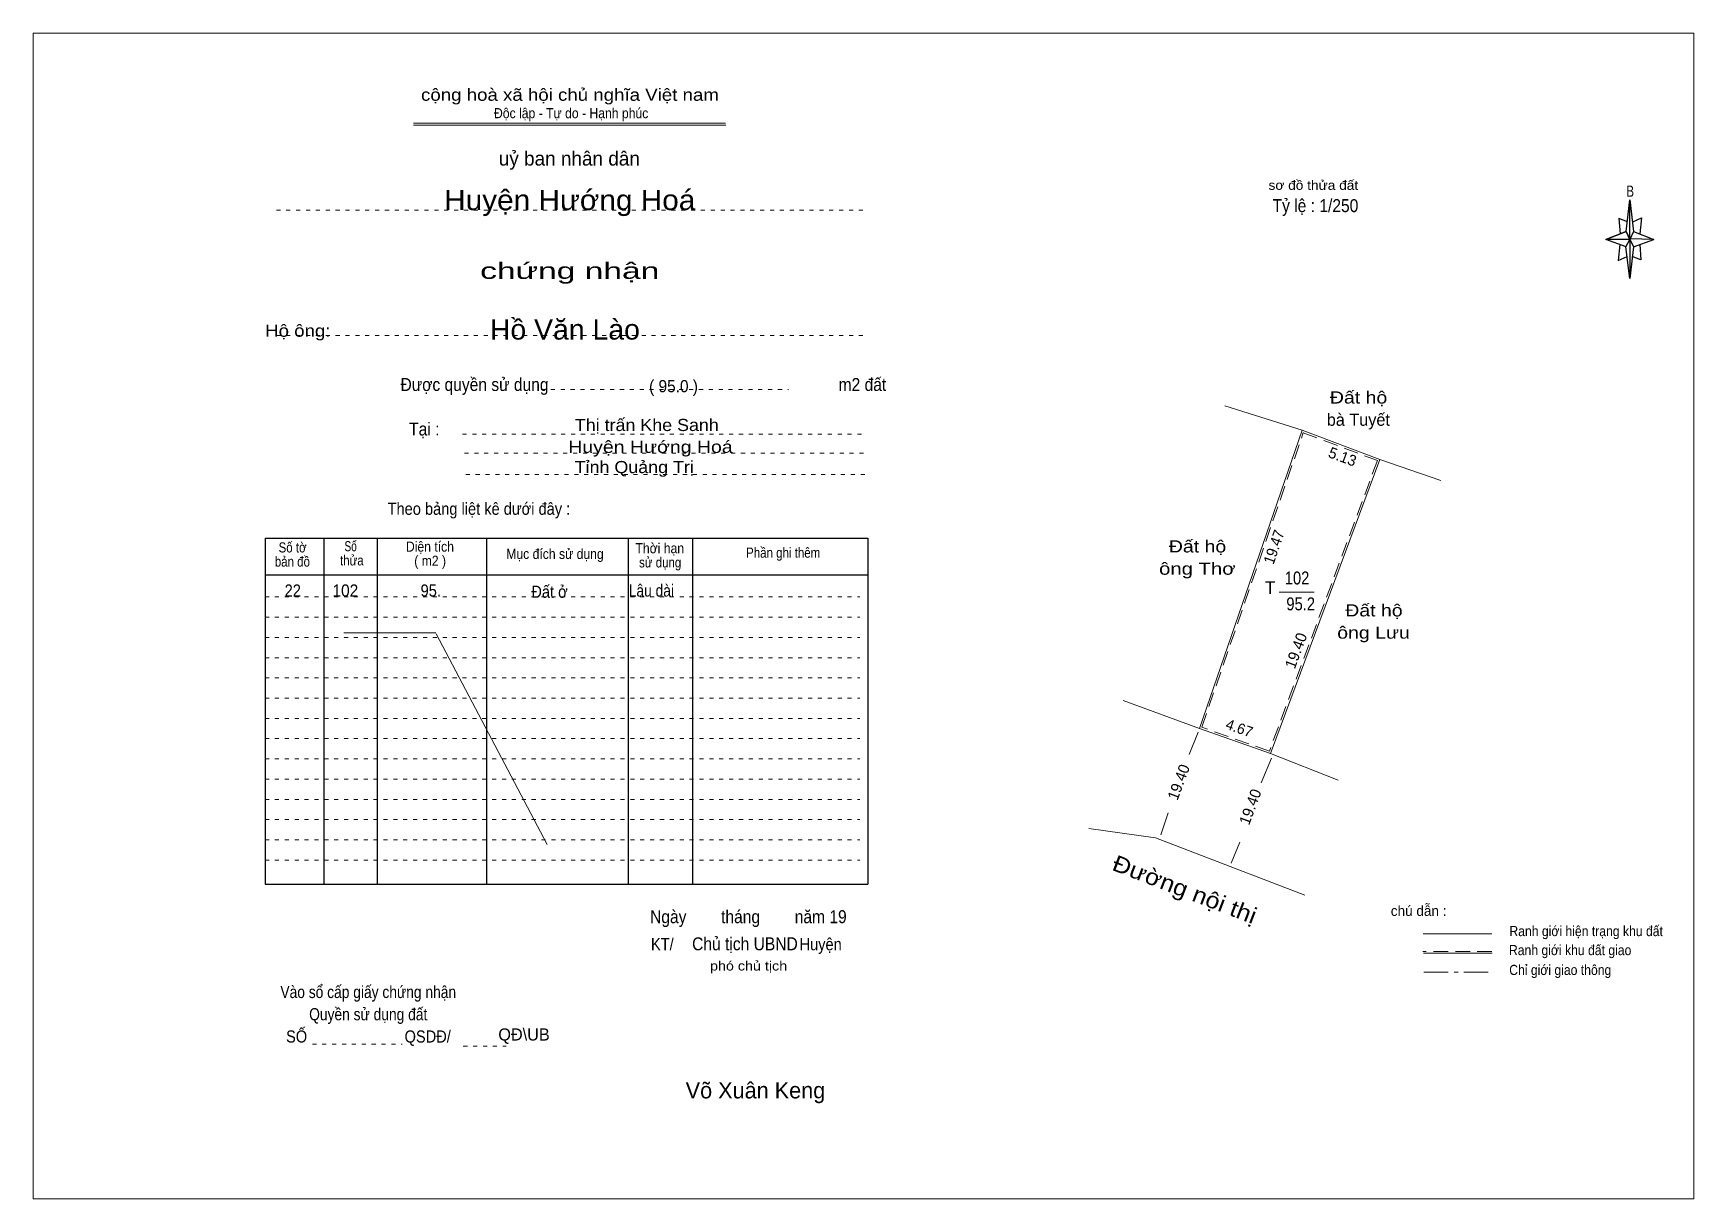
# Model space of a CAD drawing. Header units: centimetres. Extents: x -0.5 to 40.5, y 0 to 28.8.
import ezdxf
from ezdxf.enums import TextEntityAlignment as Align

# ---------------------------------------------------------------- set-up
doc = ezdxf.new("R2010")
doc.units = ezdxf.units.CM
doc.header["$LTSCALE"] = 0.12
for name, pattern in [('DOT_DASHED', [7.7, 5, -1.2, 0.3, -1.2]), ('DOTTED', [1.5, 0.3, -1.2]), ('MEDIUM_DASHED', [4.5, 3, -1.5])]:
    doc.linetypes.add(name, pattern=pattern)
for name, color, linetype, lineweight in [('1', 7, 'DOTTED', 13), ('10', 7, 'Continuous', 13), ('33', 7, 'Continuous', 13), ('50', 7, 'Continuous', 25)]:
    doc.layers.add(name, color=color, linetype=linetype, lineweight=lineweight)
doc.layers.add('34', color=7, linetype='Continuous')
doc.layers.add('51', color=7, linetype='Continuous')

msp = doc.modelspace()

# ---------------------------------------------------------------- linework, layer by layer
at = {"layer": '1', "linetype": 'Continuous'}
for p, q in [((8.91, 26.55), (16.62, 26.55)), ((8.91, 26.5), (16.63, 26.5)), ((28.3, 11.5), (28.08, 10.95)), ((30.11, 10.86), (29.86, 10.25)), ((27.38, 8.96), (27.56, 9.51)), ((27.25, 8.89), (30.94, 7.47)), ((29.12, 8.26), (29.33, 8.78))]:
    msp.add_line(p, q, dxfattribs=at)
at = {"layer": '1'}
for p, q in [((5.52, 24.4), (20.02, 24.4)), ((5.52, 21.3), (20.02, 21.3)), ((12.06, 19.97), (18.18, 19.97)), ((10.12, 18.86), (20.06, 18.86)), ((10.17, 18.39), (20.11, 18.39)), ((10.2, 17.87), (20.14, 17.87)), ((5.24, 14.84), (19.94, 14.84)), ((5.24, 14.34), (19.94, 14.34)), ((5.24, 13.84), (19.94, 13.84)), ((5.24, 13.34), (19.94, 13.34)), ((5.24, 12.84), (19.94, 12.84)), ((5.24, 12.34), (19.94, 12.34)), ((5.24, 11.84), (19.94, 11.84)), ((5.24, 11.34), (19.94, 11.34)), ((5.24, 10.84), (19.94, 10.84)), ((5.24, 10.34), (19.94, 10.34)), ((5.24, 9.84), (19.94, 9.84)), ((5.24, 9.34), (19.94, 9.34)), ((5.24, 8.84), (19.94, 8.84)), ((5.24, 8.34), (19.94, 8.34)), ((6.41, 3.79), (8.63, 3.79)), ((10.14, 3.74), (11.2, 3.74))]:
    msp.add_line(p, q, dxfattribs=at)
at = {"layer": '1', "linetype": 'Continuous', "lineweight": 25}
for p, q in [((5.24, 16.29), (20.14, 16.29)), ((5.24, 16.29), (5.24, 7.74)), ((6.69, 16.29), (6.69, 7.74)), ((8.01, 16.29), (8.01, 7.74)), ((10.71, 16.29), (10.71, 7.74)), ((14.21, 16.29), (14.21, 7.74)), ((15.8, 16.29), (15.8, 7.74)), ((20.14, 16.29), (20.14, 7.74)), ((5.24, 15.39), (20.14, 15.39)), ((5.24, 7.74), (20.14, 7.74))]:
    msp.add_line(p, q, dxfattribs=at)
at = {"layer": '1', "linetype": 'Continuous'}
msp.add_lwpolyline([(-0.49, -0.03), (40.55, -0.03), (40.55, 28.77), (-0.49, 28.77)], close=True, dxfattribs=at)
at = {"layer": '10'}
for p, q in [((32.79, 18.24), (34.3, 17.72)), ((31.76, 10.31), (30.09, 10.97)), ((27.25, 8.89), (25.6, 9.12))]:
    msp.add_line(p, q, dxfattribs=at)
for points in [[(28.96, 19.56), (30.87, 18.96), (28.33, 11.59), (26.45, 12.28)], [(30.87, 18.96), (32.79, 18.24), (30.09, 10.97), (28.33, 11.59)]]:
    msp.add_lwpolyline(points, dxfattribs=at)
msp.add_lwpolyline([(30.87, 18.96), (32.79, 18.24), (30.09, 10.97), (28.33, 11.59)], close=True, dxfattribs=at)
at = {"layer": '10', "linetype": 'MEDIUM_DASHED'}
msp.add_lwpolyline([(30.9, 18.9), (32.73, 18.21), (30.06, 11.03), (28.39, 11.62)], close=True, dxfattribs=at)
at = {"layer": '33'}
msp.add_line((30.3, 14.96), (31.17, 14.96), dxfattribs=at)
at = {"layer": '50'}
for p, q in [((38.88, 23.87), (38.97, 24.65)), ((39.06, 23.87), (39.56, 23.67)), ((38.88, 23.49), (38.38, 23.67)), ((39.06, 23.49), (38.97, 22.71)), ((39.22, 23.55), (39.24, 23.17)), ((39.24, 23.17), (39.03, 23.25))]:
    msp.add_line(p, q, dxfattribs=at)
at = {"layer": '50', "lineweight": 13}
for p, q in [((7.19, 13.95), (9.46, 13.95)), ((9.47, 13.93), (12.21, 8.72)), ((35.56, 6.52), (33.86, 6.52)), ((35.57, 6.04), (33.87, 6.04))]:
    msp.add_line(p, q, dxfattribs=at)
at = {"layer": '50', "linetype": 'MEDIUM_DASHED', "lineweight": 13}
msp.add_line((35.56, 6.08), (33.85, 6.08), dxfattribs=at)
at = {"layer": '50', "linetype": 'DOT_DASHED', "lineweight": 13}
msp.add_line((33.88, 5.57), (35.59, 5.57), dxfattribs=at)
at = {"layer": '50'}
for points in [[(38.97, 24.65), (39.06, 23.87), (38.97, 23.67)], [(38.97, 23.67), (38.38, 23.67), (38.88, 23.87), (39.06, 23.49), (39.56, 23.67), (38.97, 23.69)], [(38.97, 23.67), (38.97, 22.71), (38.87, 23.49)]]:
    msp.add_lwpolyline(points, close=True, dxfattribs=at)
for points in [[(38.97, 23.67), (38.88, 23.87), (38.38, 23.67)], [(38.91, 24.11), (38.7, 24.19), (38.73, 23.81)], [(39.04, 24.11), (39.26, 24.21), (39.22, 23.81)], [(38.72, 23.55), (38.68, 23.15), (38.9, 23.25)], [(38.97, 23.67), (39.06, 23.49), (39.56, 23.67)]]:
    msp.add_lwpolyline(points, dxfattribs=at)

# ---------------------------------------------------------------- texts
at = {"layer": '1'}
for s, height, width, p in [('cộng hoà xã hội chủ nghĩa Việt nam', 0.3, 1.15, (12.775, 27.1)), ('Độc lập - Tự do - Hạnh phúc', 0.25, 0.9, (12.805, 26.67)), ('chứng nhận', 0.4, 1.55, (12.77, 22.7)), ('Được quyền sử dụng                                                                   m2 đất', 0.32, 0.9, (14.59, 19.93)), ('Đất hộ', 0.3, 1.2, (32.265, 19.62)), ('Tại :', 0.32, 0.9, (9.175, 18.83)), ('Theo bảng liệt kê dưới đây :', 0.3, 0.9, (10.525, 16.87)), ('Số tờ', 0.25, 0.85, (5.92, 15.94)), ('Số ', 0.25, 0.75, (7.39, 15.97)), ('Diện tích', 0.25, 0.9, (9.315, 15.96)), ('Mục đích sử dụng', 0.25, 0.9, (12.405, 15.78)), ('Thời hạn', 0.25, 0.9, (14.995, 15.92)), ('Phần ghi thêm', 0.25, 0.85, (18.045, 15.81)), ('Đất hộ', 0.3, 1.2, (28.285, 15.94)), ('bản đồ', 0.25, 0.85, (5.915, 15.59)), ('thửa', 0.25, 0.85, (7.385, 15.62)), ('( m2 )', 0.25, 0.9, (9.32, 15.61)), ('sử dụng', 0.25, 0.85, (15.005, 15.57)), ('ông Thơ', 0.3, 1.25, (28.28, 15.39)), ('Đất hộ', 0.3, 1.2, (32.645, 14.36)), ('ông Lưu', 0.3, 1.2, (32.635, 13.81)), ('Ngày        tháng        năm 19', 0.32, 0.9, (17.185, 6.78)), ('Chủ tịch UBND', 0.32, 0.9, (17.1, 6.11)), ('Vào sổ cấp giấy chứng nhận', 0.3, 0.85, (7.79, 4.93)), ('Quyền sử dụng đất', 0.3, 0.85, (7.79, 4.38)), ('SỐ                        QSDĐ/', 0.3, 0.9, (7.795, 3.83))]:
    msp.add_text(s, height=height, dxfattribs=dict(at, width=width)).set_placement(p, align=Align.CENTER)
for s, height, p in [('uỷ ban nhân dân', 0.35, (12.76, 25.5)), ('bà Tuyết', 0.3, (32.26, 19.07))]:
    msp.add_text(s, height=height, dxfattribs=at).set_placement(p, align=Align.CENTER)
at = {"layer": '1', "width": 1.15}
msp.add_text('Đường nội thị', height=0.4, rotation=338.952, dxfattribs=at).set_placement((27.8982, 7.428), align=Align.CENTER)
at = {"layer": '33'}
msp.add_text('T', height=0.32, dxfattribs=at).set_placement((30.21, 14.91), align=Align.RIGHT)
at = {"layer": '33', "width": 0.85}
for s, p in [('102', (30.745, 15.15)), ('95.2', (30.835, 14.51))]:
    msp.add_text(s, height=0.32, dxfattribs=at).set_placement(p, align=Align.CENTER)
at = {"layer": '34'}
for s, height, width, p in [('Huyện Hướng Hoá', 0.5, 1.1, (12.77, 24.4)), ('Hồ Văn Lào', 0.5, 1.05, (12.65, 21.2)), ('Hộ ông:', 0.3, 1.15, (6.05, 21.27)), ('( 95.0 )', 0.3, 0.95, (15.335, 19.9)), ('Thị trấn Khe Sanh', 0.3, 1.1, (14.675, 18.94)), ('Huyện Hướng Hoá', 0.3, 1.2, (14.765, 18.4)), ('Tỉnh Quảng Trị', 0.3, 1.1, (14.365, 17.9)), ('22', 0.3, 0.9, (5.925, 14.85)), ('102', 0.3, 0.95, (7.225, 14.85)), ('95.', 0.3, 0.9, (9.335, 14.85))]:
    msp.add_text(s, height=height, dxfattribs=dict(at, width=width)).set_placement(p, align=Align.CENTER)
at = {"layer": '50'}
for s, height, width, p in [('sơ đồ thửa đất ', 0.23, 1.1, (31.195, 24.9)), ('B', 0.2756, 0.75, (38.98, 24.73)), ('Đất ở ', 0.3, 0.9, (12.32, 14.82)), ('Lâu dài ', 0.3, 0.85, (14.835, 14.85)), ('Ranh giới hiện trạng khu đất', 0.25, 0.9, (37.89, 6.46)), ('KT/                               Huyện ', 0.3, 0.9, (17.185, 6.11)), ('Ranh giới khu đất giao', 0.25, 0.9, (37.495, 5.99)), ('phó chủ tịch', 0.23, 1.15, (17.19, 5.61)), ('Chỉ giới giao thông', 0.25, 0.9, (37.25, 5.5))]:
    msp.add_text(s, height=height, dxfattribs=dict(at, width=width)).set_placement(p, align=Align.CENTER)
for s, height, p in [('chú dẫn :', 0.25, (33.75, 6.96)), ('QĐ\\UB', 0.3, (11.64, 3.88)), ('Võ Xuân Keng', 0.4, (17.36, 2.45))]:
    msp.add_text(s, height=height, dxfattribs=at).set_placement(p, align=Align.CENTER)
at = {"layer": '51', "width": 0.9}
msp.add_text('Tỷ lệ : 1/250', height=0.32, dxfattribs=at).set_placement((30.14, 24.35))
at = {"layer": '51'}
for s, height, rotation, p in [('5.13', 0.27, 339.588, (31.8229, 18.1798)), ('19.40', 0.27, 69.603, (30.8454, 13.4679)), ('4.67', 0.26, 340.478, (29.2766, 11.4778)), ('19.40', 0.27, 69.603, (27.9454, 10.2179)), ('19.40', 0.27, 69.603, (29.7154, 9.6079))]:
    msp.add_text(s, height=height, rotation=rotation, dxfattribs=at).set_placement(p, align=Align.CENTER)
at = {"layer": '51', "width": 0.95}
msp.add_text('19.47', height=0.27, rotation=70.97, dxfattribs=at).set_placement((30.3018, 16.031), align=Align.CENTER)

doc.saveas('drawing.dxf')
